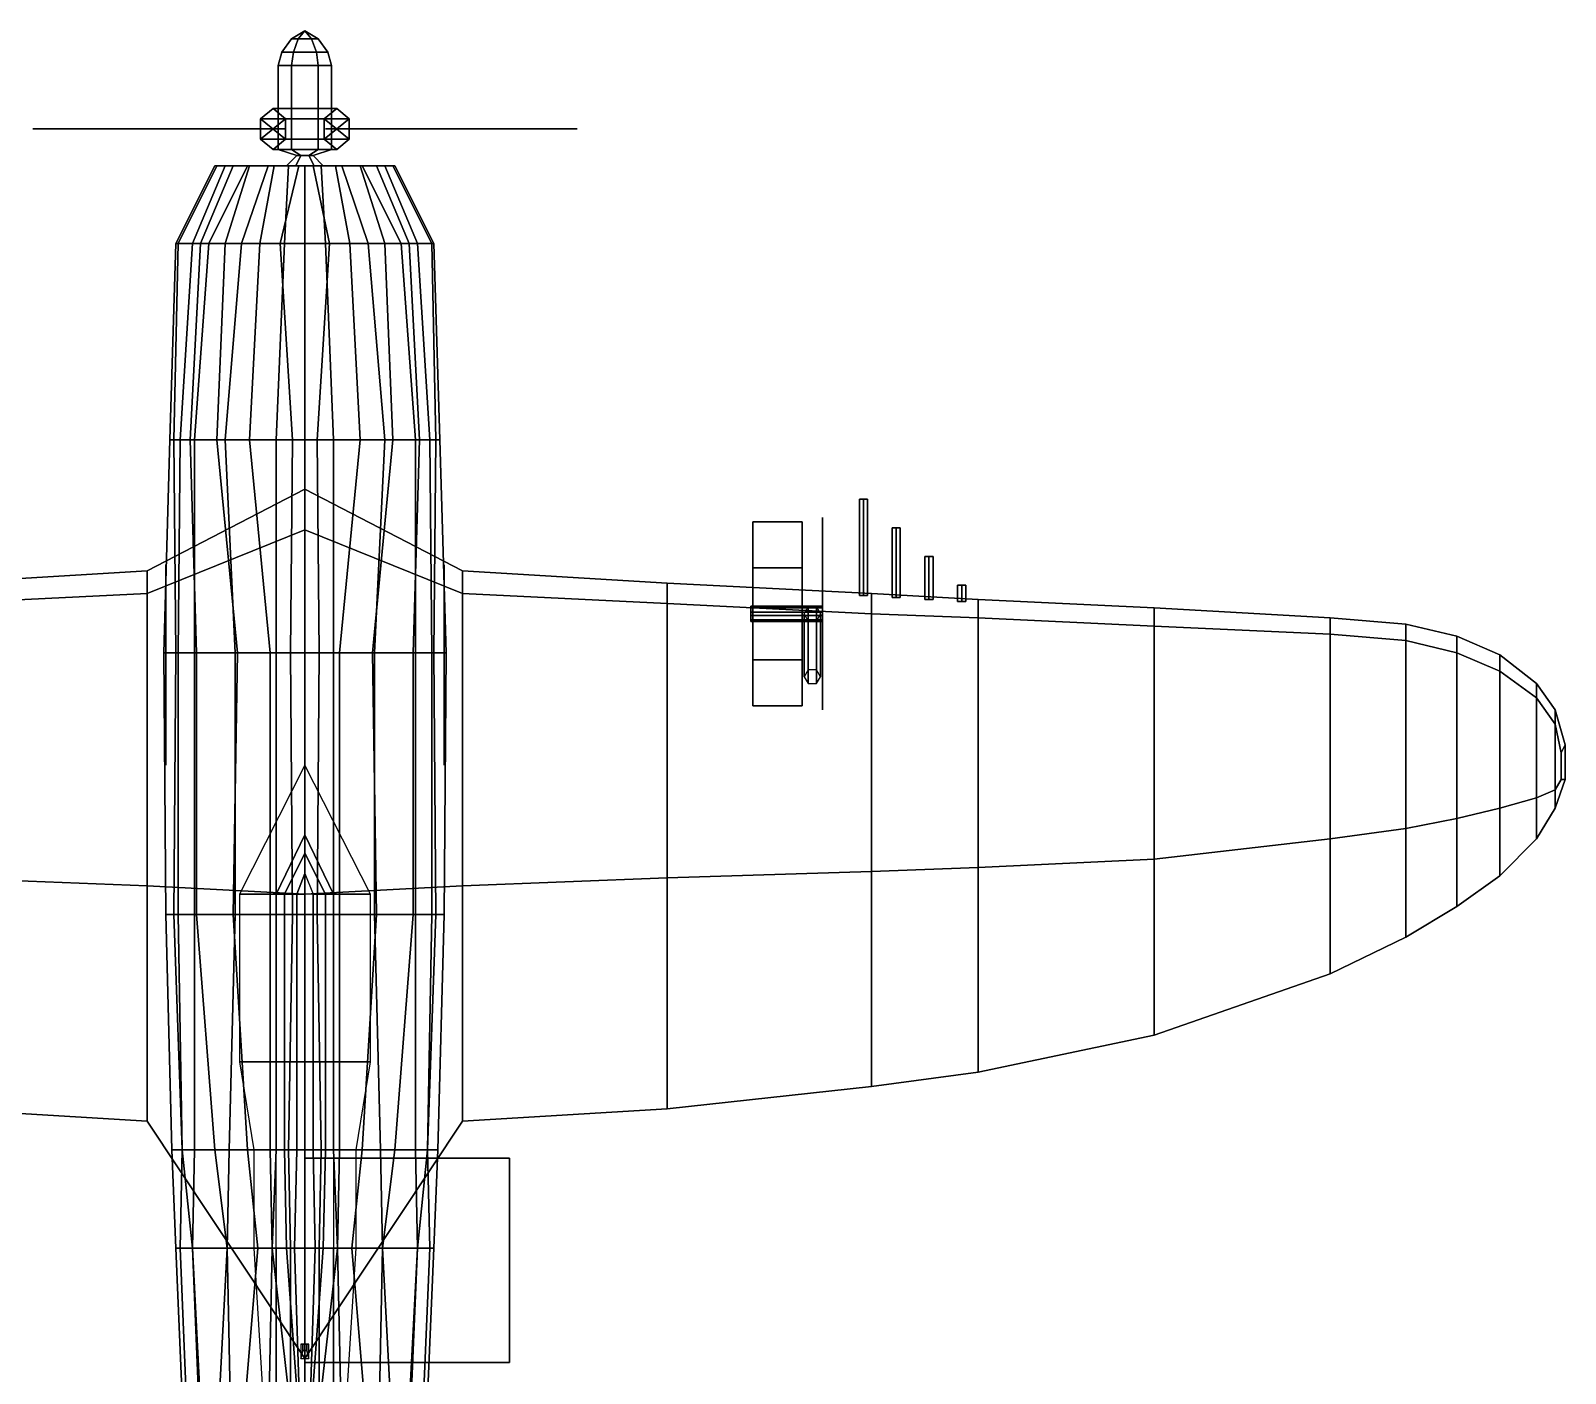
# Model space of a CAD drawing. Header units: millimetres. Extents: x -6.2 to 6.2, y -5.5 to 5.5.
# Drawn here: x -1.34 to 6.16, y -1.05 to 5.51 of the extents above; entities that cross this region are included whole.
import ezdxf

# ---------------------------------------------------------------- set-up
doc = ezdxf.new("R2010")
doc.units = ezdxf.units.MM
for name, color, linetype in [('door', 4, 'Continuous'), ('propeller', 1, 'Continuous'), ('shassis', 3, 'Continuous'), ('wheels', 2, 'Continuous'), ('wing1', 5, 'Continuous'), ('wing2', 6, 'Continuous')]:
    doc.layers.add(name, color=color, linetype=linetype)

msp = doc.modelspace()

# ---------------------------------------------------------------- linework, layer by layer
for points in [[(-0.39, 4.85, 2.44), (-0.44, 4.85, 2.29), (-0.63, 4.47, 2.31), (-0.55, 4.47, 2.52)], [(-0.44, 4.85, 2.29), (-0.44, 4.85, 2.15), (-0.63, 4.47, 2.12), (-0.63, 4.47, 2.31)], [(-0.44, 4.85, 2.15), (-0.43, 4.85, 2.03), (-0.62, 4.47, 2.01), (-0.63, 4.47, 2.12)], [(-0.43, 4.85, 2.03), (-0.35, 4.85, 1.75), (-0.51, 4.47, 1.69), (-0.62, 4.47, 2.01)], [(-0.28, 4.85, 2.58), (-0.39, 4.85, 2.44), (-0.55, 4.47, 2.52), (-0.47, 4.47, 2.65)], [(-0.35, 4.85, 1.75), (-0.27, 4.85, 1.63), (-0.39, 4.47, 1.5), (-0.51, 4.47, 1.69)], [(-0.18, 4.85, 2.64), (-0.28, 4.85, 2.58), (-0.47, 4.47, 2.65), (-0.31, 4.47, 2.78)], [(0.28, 4.85, 2.58), (0.39, 4.85, 2.44), (-0.44, 4.85, 2.29), (-0.39, 4.85, 2.44)], [(0.39, 4.85, 2.44), (0.44, 4.85, 2.2892), (-0.44, 4.85, 2.15), (-0.44, 4.85, 2.29)], [(0.44, 4.85, 2.2892), (0.44, 4.85, 2.15), (-0.43, 4.85, 2.03), (-0.44, 4.85, 2.15)], [(0.44, 4.85, 2.1492), (0.43, 4.85, 2.03), (-0.35, 4.85, 1.75), (-0.43, 4.85, 2.03)], [(-0.27, 4.85, 1.63), (-0.15, 4.85, 1.5), (-0.22, 4.47, 1.33), (-0.39, 4.47, 1.5)], [(0.18, 4.85, 2.64), (0.28, 4.85, 2.58), (-0.39, 4.85, 2.44), (-0.28, 4.85, 2.58)], [(0.43, 4.85, 2.03), (0.35, 4.85, 1.75), (-0.27, 4.85, 1.63), (-0.35, 4.85, 1.75)], [(-0.08, 4.85, 2.67), (-0.18, 4.85, 2.64), (-0.31, 4.47, 2.78), (-0.1, 4.47, 2.85)], [(0.08, 4.85, 2.67), (0.18, 4.85, 2.64), (-0.28, 4.85, 2.58), (-0.18, 4.85, 2.64)], [(0.35, 4.85, 1.75), (0.27, 4.85, 1.63), (-0.15, 4.85, 1.5), (-0.27, 4.85, 1.63)], [(-0.15, 4.85, 1.5), (-0.03, 4.85, 1.44), (-0.12, 4.47, 1.28), (-0.22, 4.47, 1.33)], [(0, 4.85, 2.67), (0.08, 4.85, 2.67), (-0.18, 4.85, 2.64), (-0.08, 4.85, 2.67)], [(0.27, 4.85, 1.63), (0.15, 4.85, 1.5), (-0.03, 4.85, 1.44), (-0.15, 4.85, 1.5)], [(-0.03, 4.85, 1.44), (0, 4.85, 1.44), (0, 4.47, 1.25), (-0.12, 4.47, 1.28)], [(-0.1, 4.47, 2.85), (0, 4.47, 2.86), (0, 4.85, 2.67), (-0.08, 4.85, 2.67)], [(0.15, 4.85, 1.5), (0.04, 4.85, 1.44), (0.04, 4.85, 1.44), (-0.03, 4.85, 1.44)], [(0.12, 4.47, 1.28), (0, 4.47, 1.25), (0, 4.85, 1.44), (0.04, 4.85, 1.44)], [(0.08, 4.85, 2.67), (0, 4.85, 2.67), (0, 4.47, 2.86), (0.1, 4.47, 2.85)], [(0.22, 4.47, 1.33), (0.12, 4.47, 1.28), (0.04, 4.85, 1.44), (0.15, 4.85, 1.5)], [(0.1, 4.47, 2.85), (0.31, 4.47, 2.78), (0.18, 4.85, 2.64), (0.08, 4.85, 2.67)], [(0.39, 4.47, 1.5), (0.22, 4.47, 1.33), (0.15, 4.85, 1.5), (0.27, 4.85, 1.63)], [(0.31, 4.47, 2.78), (0.47, 4.47, 2.65), (0.28, 4.85, 2.58), (0.18, 4.85, 2.64)], [(0.51, 4.47, 1.69), (0.39, 4.47, 1.5), (0.27, 4.85, 1.63), (0.35, 4.85, 1.75)], [(0.47, 4.47, 2.65), (0.55, 4.47, 2.52), (0.39, 4.85, 2.44), (0.28, 4.85, 2.58)], [(0.62, 4.47, 2.01), (0.51, 4.47, 1.69), (0.35, 4.85, 1.75), (0.43, 4.85, 2.03)], [(0.55, 4.47, 2.52), (0.63, 4.47, 2.31), (0.44, 4.85, 2.29), (0.39, 4.85, 2.44)], [(0.63, 4.47, 2.12), (0.62, 4.47, 2.01), (0.43, 4.85, 2.03), (0.44, 4.85, 2.15)], [(0.63, 4.47, 2.31), (0.63, 4.47, 2.12), (0.44, 4.85, 2.15), (0.44, 4.85, 2.29)], [(-0.63, 4.47, 2.31), (-0.63, 4.47, 2.12), (-0.66, 3.51, 2.16), (-0.66, 3.51, 2.25)], [(-0.63, 4.47, 2.12), (-0.62, 4.47, 2.01), (-0.64, 3.51, 1.97), (-0.66, 3.51, 2.16)], [(-0.55, 4.47, 2.52), (-0.63, 4.47, 2.31), (-0.66, 3.51, 2.25), (-0.61, 3.51, 2.48)], [(-0.62, 4.47, 2.01), (-0.51, 4.47, 1.69), (-0.56, 3.51, 1.65), (-0.64, 3.51, 1.97)], [(-0.47, 4.47, 2.65), (-0.55, 4.47, 2.52), (-0.61, 3.51, 2.48), (-0.54, 3.51, 2.63)], [(-0.51, 4.47, 1.69), (-0.39, 4.47, 1.5), (-0.43, 3.51, 1.4), (-0.56, 3.51, 1.65)], [(-0.31, 4.47, 2.78), (-0.47, 4.47, 2.65), (-0.54, 3.51, 2.63), (-0.39, 3.51, 2.78)], [(-0.39, 4.47, 1.5), (-0.22, 4.47, 1.33), (-0.27, 3.51, 1.24), (-0.43, 3.51, 1.4)], [(-0.1, 4.47, 2.85), (-0.31, 4.47, 2.78), (-0.39, 3.51, 2.78), (-0.14, 3.51, 2.9)], [(-0.22, 4.47, 1.33), (-0.12, 4.47, 1.28), (-0.06, 3.51, 1.15), (-0.27, 3.51, 1.24)], [(-0.14, 3.51, 2.9), (0, 3.51, 2.9), (0, 4.47, 2.86), (-0.1, 4.47, 2.85)], [(-0.12, 4.47, 1.28), (0, 4.47, 1.25), (0, 3.51, 1.15), (-0.06, 3.51, 1.15)], [(0.06, 3.51, 1.15), (0, 3.51, 1.15), (0, 4.47, 1.25), (0.12, 4.47, 1.28)], [(0.1, 4.47, 2.85), (0, 4.47, 2.86), (0, 3.51, 2.9), (0.14, 3.51, 2.9)], [(0.27, 3.51, 1.24), (0.06, 3.51, 1.15), (0.12, 4.47, 1.28), (0.22, 4.47, 1.33)], [(0.14, 3.51, 2.9), (0.39, 3.51, 2.78), (0.31, 4.47, 2.78), (0.1, 4.47, 2.85)], [(0.43, 3.51, 1.4), (0.27, 3.51, 1.24), (0.22, 4.47, 1.33), (0.39, 4.47, 1.5)], [(0.39, 3.51, 2.78), (0.54, 3.51, 2.63), (0.47, 4.47, 2.65), (0.31, 4.47, 2.78)], [(0.56, 3.51, 1.65), (0.43, 3.51, 1.4), (0.39, 4.47, 1.5), (0.51, 4.47, 1.69)], [(0.54, 3.51, 2.63), (0.61, 3.51, 2.48), (0.55, 4.47, 2.52), (0.47, 4.47, 2.65)], [(0.64, 3.51, 1.97), (0.56, 3.51, 1.65), (0.51, 4.47, 1.69), (0.62, 4.47, 2.01)], [(0.61, 3.51, 2.48), (0.66, 3.51, 2.25), (0.63, 4.47, 2.31), (0.55, 4.47, 2.52)], [(0.66, 3.51, 2.16), (0.64, 3.51, 1.97), (0.62, 4.47, 2.01), (0.63, 4.47, 2.12)], [(0.66, 3.51, 2.25), (0.66, 3.51, 2.16), (0.63, 4.47, 2.12), (0.63, 4.47, 2.31)], [(-0.61, 3.51, 2.48), (-0.66, 3.51, 2.25), (-0.69, 2.47, 2.35), (-0.62, 2.47, 2.59)], [(-0.66, 3.51, 2.25), (-0.66, 3.51, 2.16), (-0.69, 2.47, 2.19), (-0.69, 2.47, 2.35)], [(-0.66, 3.51, 2.16), (-0.64, 3.51, 1.97), (-0.63, 2.47, 1.86), (-0.69, 2.47, 2.19)], [(-0.64, 3.51, 1.97), (-0.56, 3.51, 1.65), (-0.53, 2.47, 1.52), (-0.63, 2.47, 1.86)], [(-0.54, 3.51, 2.63), (-0.61, 3.51, 2.48), (-0.62, 2.47, 2.59), (-0.54, 2.47, 2.73)], [(-0.56, 3.51, 1.65), (-0.43, 3.51, 1.4), (-0.33, 2.47, 1.26), (-0.53, 2.47, 1.52)], [(-0.39, 3.51, 2.78), (-0.54, 3.51, 2.63), (-0.54, 2.47, 2.73), (-0.34, 2.47, 2.9)], [(-0.43, 3.51, 1.4), (-0.27, 3.51, 1.24), (-0.17, 2.47, 1.17), (-0.33, 2.47, 1.26)], [(-0.14, 3.51, 2.9), (-0.39, 3.51, 2.78), (-0.34, 2.47, 2.9), (-0.14, 2.47, 2.98)], [(-0.27, 3.51, 1.24), (-0.06, 3.51, 1.15), (-0.07, 2.47, 1.14), (-0.17, 2.47, 1.17)], [(-0.14, 2.47, 2.98), (0, 2.47, 2.99), (0, 3.51, 2.9), (-0.14, 3.51, 2.9)], [(-0.06, 3.51, 1.15), (0.06, 3.51, 1.15), (0.07, 2.47, 1.14), (-0.07, 2.47, 1.14)], [(0.14, 3.51, 2.9), (0, 3.51, 2.9), (0, 2.47, 2.99), (0.14, 2.47, 2.98)], [(0.17, 2.47, 1.17), (0.07, 2.47, 1.14), (0.06, 3.51, 1.15), (0.27, 3.51, 1.24)], [(0.14, 2.47, 2.98), (0.34, 2.47, 2.9), (0.39, 3.51, 2.78), (0.14, 3.51, 2.9)], [(0.33, 2.47, 1.26), (0.17, 2.47, 1.17), (0.27, 3.51, 1.24), (0.43, 3.51, 1.4)], [(0.53, 2.47, 1.52), (0.33, 2.47, 1.26), (0.43, 3.51, 1.4), (0.56, 3.51, 1.65)], [(0.34, 2.47, 2.9), (0.54, 2.47, 2.73), (0.54, 3.51, 2.63), (0.39, 3.51, 2.78)], [(0.63, 2.47, 1.86), (0.53, 2.47, 1.52), (0.56, 3.51, 1.65), (0.64, 3.51, 1.97)], [(0.54, 2.47, 2.73), (0.62, 2.47, 2.59), (0.61, 3.51, 2.48), (0.54, 3.51, 2.63)], [(0.62, 2.47, 2.59), (0.69, 2.47, 2.35), (0.66, 3.51, 2.25), (0.61, 3.51, 2.48)], [(0.69, 2.47, 2.19), (0.63, 2.47, 1.86), (0.64, 3.51, 1.97), (0.66, 3.51, 2.16)], [(0.69, 2.47, 2.35), (0.69, 2.47, 2.19), (0.66, 3.51, 2.16), (0.66, 3.51, 2.25)], [(-0.69, 2.47, 2.19), (-0.63, 2.47, 1.86), (-0.64, 1.19, 1.9), (-0.68, 1.19, 2.25)], [(-0.69, 2.47, 2.35), (-0.69, 2.47, 2.19), (-0.68, 1.19, 2.25), (-0.68, 1.19, 2.33)], [(-0.62, 2.47, 2.59), (-0.69, 2.47, 2.35), (-0.68, 1.19, 2.33), (-0.62, 1.19, 2.6)], [(-0.63, 2.47, 1.86), (-0.53, 2.47, 1.52), (-0.53, 1.19, 1.56), (-0.64, 1.19, 1.9)], [(-0.54, 2.47, 2.73), (-0.62, 2.47, 2.59), (-0.62, 1.19, 2.6), (-0.54, 1.19, 2.75)], [(-0.34, 2.47, 2.9), (-0.54, 2.47, 2.73), (-0.54, 1.19, 2.75), (-0.34, 1.19, 2.92)], [(-0.53, 2.47, 1.52), (-0.33, 2.47, 1.26), (-0.35, 1.19, 1.32), (-0.53, 1.19, 1.56)], [(-0.33, 2.47, 1.26), (-0.17, 2.47, 1.17), (-0.17, 1.19, 1.21), (-0.35, 1.19, 1.32)], [(-0.14, 2.47, 2.98), (-0.34, 2.47, 2.9), (-0.34, 1.19, 2.92), (-0.14, 1.19, 3)], [(-0.17, 2.47, 1.17), (-0.07, 2.47, 1.14), (-0.06, 1.19, 1.19), (-0.17, 1.19, 1.21)], [(-0.14, 1.19, 3), (0, 1.19, 3.01), (0, 2.47, 2.99), (-0.14, 2.47, 2.98)], [(-0.07, 2.47, 1.14), (0.07, 2.47, 1.14), (0.06, 1.19, 1.19), (-0.06, 1.19, 1.19)], [(0.14, 2.47, 2.98), (0, 2.47, 2.99), (0, 1.19, 3.01), (0.14, 1.19, 3)], [(0.17, 1.19, 1.21), (0.06, 1.19, 1.19), (0.07, 2.47, 1.14), (0.17, 2.47, 1.17)], [(0.14, 1.19, 3), (0.34, 1.19, 2.92), (0.34, 2.47, 2.9), (0.14, 2.47, 2.98)], [(0.35, 1.19, 1.32), (0.17, 1.19, 1.21), (0.17, 2.47, 1.17), (0.33, 2.47, 1.26)], [(0.53, 1.19, 1.56), (0.35, 1.19, 1.32), (0.33, 2.47, 1.26), (0.53, 2.47, 1.52)], [(0.34, 1.19, 2.92), (0.54, 1.19, 2.75), (0.54, 2.47, 2.73), (0.34, 2.47, 2.9)], [(0.64, 1.19, 1.9), (0.53, 1.19, 1.56), (0.53, 2.47, 1.52), (0.63, 2.47, 1.86)], [(0.54, 1.19, 2.75), (0.62, 1.19, 2.6), (0.62, 2.47, 2.59), (0.54, 2.47, 2.73)], [(0.62, 1.19, 2.6), (0.68, 1.19, 2.33), (0.69, 2.47, 2.35), (0.62, 2.47, 2.59)], [(0.68, 1.19, 2.25), (0.64, 1.19, 1.9), (0.63, 2.47, 1.86), (0.69, 2.47, 2.19)], [(0.68, 1.19, 2.33), (0.68, 1.19, 2.25), (0.69, 2.47, 2.19), (0.69, 2.47, 2.35)], [(0, 1.58, 3.28), (0, 1.92, 2.91), (-0.32, 1.29, 2.91), (-0.14, 1.29, 3.28)], [(0.14, 1.29, 3.28), (0.32, 1.29, 2.91), (0, 1.92, 2.91), (0, 1.58, 3.28)], [(0, 1.49, 3.32), (0, 1.58, 3.28), (-0.14, 1.29, 3.28), (-0.1, 1.29, 3.32)], [(0.1, 1.29, 3.32), (0.14, 1.29, 3.28), (0, 1.58, 3.28), (0, 1.49, 3.32)], [(0, 1.39, 3.35), (0, 1.49, 3.32), (-0.1, 1.29, 3.32), (-0.04, 1.29, 3.35)], [(0.04, 1.29, 3.35), (0.1, 1.29, 3.32), (0, 1.49, 3.32), (0, 1.39, 3.35)], [(0, 1.39, 3.35), (0, 1.39, 3.35), (-0.04, 1.29, 3.35), (0, 1.29, 3.35)], [(-0.14, 1.29, 3.28), (-0.32, 1.29, 2.91), (-0.32, 0.47, 2.88), (-0.14, 0.47, 3.28)], [(-0.1, 1.29, 3.32), (-0.14, 1.29, 3.28), (-0.14, 0.47, 3.28), (-0.1, 0.47, 3.32)], [(-0.04, 1.29, 3.35), (-0.1, 1.29, 3.32), (-0.1, 0.47, 3.32), (-0.04, 0.47, 3.35)], [(0.04, 1.29, 3.35), (-0.04, 1.29, 3.35), (-0.04, 0.47, 3.35), (0.04, 0.47, 3.35)], [(0.04, 0.47, 3.35), (0.1, 0.47, 3.32), (0.1, 1.29, 3.32), (0.04, 1.29, 3.35)], [(0.1, 0.47, 3.32), (0.14, 0.47, 3.28), (0.14, 1.29, 3.28), (0.1, 1.29, 3.32)], [(0.14, 0.47, 3.28), (0.32, 0.47, 2.88), (0.32, 1.29, 2.91), (0.14, 1.29, 3.28)], [(-0.68, 1.19, 2.33), (-0.68, 1.19, 2.25), (-0.65, 0.04, 2.21), (-0.65, 0.04, 2.29)], [(-0.68, 1.19, 2.25), (-0.64, 1.19, 1.9), (-0.6, 0.04, 1.87), (-0.65, 0.04, 2.21)], [(-0.62, 1.19, 2.6), (-0.68, 1.19, 2.33), (-0.65, 0.04, 2.29), (-0.6, 0.04, 2.55)], [(-0.64, 1.19, 1.9), (-0.53, 1.19, 1.56), (-0.44, 0.04, 1.53), (-0.6, 0.04, 1.87)], [(-0.54, 1.19, 2.75), (-0.62, 1.19, 2.6), (-0.6, 0.04, 2.55), (-0.54, 0.04, 2.66)], [(-0.34, 1.19, 2.92), (-0.54, 1.19, 2.75), (-0.54, 0.04, 2.66), (-0.37, 0.04, 2.83)], [(-0.53, 1.19, 1.56), (-0.35, 1.19, 1.32), (-0.28, 0.04, 1.34), (-0.44, 0.04, 1.53)], [(-0.14, 1.19, 3), (-0.34, 1.19, 2.92), (-0.37, 0.04, 2.83), (-0.14, 0.04, 2.97)], [(-0.35, 1.19, 1.32), (-0.17, 1.19, 1.21), (-0.17, 0.04, 1.27), (-0.28, 0.04, 1.34)], [(-0.17, 1.19, 1.21), (-0.06, 1.19, 1.19), (-0.08, 0.04, 1.25), (-0.17, 0.04, 1.27)], [(0.08, 0.04, 1.25), (-0.08, 0.04, 1.25), (-0.06, 1.19, 1.19), (0.06, 1.19, 1.19)], [(0.17, 0.04, 1.27), (0.08, 0.04, 1.25), (0.06, 1.19, 1.19), (0.17, 1.19, 1.21)], [(0.14, 0.04, 2.97), (0.37, 0.04, 2.83), (0.34, 1.19, 2.92), (0.14, 1.19, 3)], [(0.28, 0.04, 1.34), (0.17, 0.04, 1.27), (0.17, 1.19, 1.21), (0.35, 1.19, 1.32)], [(0.44, 0.04, 1.53), (0.28, 0.04, 1.34), (0.35, 1.19, 1.32), (0.53, 1.19, 1.56)], [(0.37, 0.04, 2.83), (0.54, 0.04, 2.66), (0.54, 1.19, 2.75), (0.34, 1.19, 2.92)], [(0.6, 0.04, 1.87), (0.44, 0.04, 1.53), (0.53, 1.19, 1.56), (0.64, 1.19, 1.9)], [(0.54, 0.04, 2.66), (0.6, 0.04, 2.55), (0.62, 1.19, 2.6), (0.54, 1.19, 2.75)], [(0.6, 0.04, 2.55), (0.65, 0.04, 2.29), (0.68, 1.19, 2.33), (0.62, 1.19, 2.6)], [(0.65, 0.04, 2.21), (0.6, 0.04, 1.87), (0.64, 1.19, 1.9), (0.68, 1.19, 2.25)], [(0.65, 0.04, 2.29), (0.65, 0.04, 2.21), (0.68, 1.19, 2.25), (0.68, 1.19, 2.33)], [(-0.14, 0.47, 3.28), (-0.32, 0.47, 2.88), (-0.25, 0.04, 2.89), (-0.14, 0.04, 3.17)], [(-0.1, 0.47, 3.32), (-0.14, 0.47, 3.28), (-0.14, 0.04, 3.17), (-0.1, 0.04, 3.25)], [(-0.04, 0.47, 3.35), (-0.1, 0.47, 3.32), (-0.1, 0.04, 3.25), (-0.04, 0.04, 3.28)], [(0, 0.47, 3.35), (-0.04, 0.47, 3.35), (-0.04, 0.04, 3.28), (0, 0.04, 3.29)], [(0, 0.04, 3.29), (0.04, 0.04, 3.28), (0.04, 0.47, 3.35), (0, 0.47, 3.35)], [(0.04, 0.04, 3.28), (0.1, 0.04, 3.25), (0.1, 0.47, 3.32), (0.04, 0.47, 3.35)], [(0.1, 0.04, 3.25), (0.14, 0.04, 3.17), (0.14, 0.47, 3.28), (0.1, 0.47, 3.32)], [(0.14, 0.04, 3.17), (0.25, 0.04, 2.89), (0.32, 0.47, 2.88), (0.14, 0.47, 3.28)], [(-0.65, 0.04, 2.29), (-0.65, 0.04, 2.21), (-0.63, -0.44, 2.2), (-0.63, -0.44, 2.3)], [(-0.65, 0.04, 2.21), (-0.6, 0.04, 1.87), (-0.55, -0.44, 1.88), (-0.63, -0.44, 2.2)], [(-0.6, 0.04, 2.55), (-0.65, 0.04, 2.29), (-0.63, -0.44, 2.3), (-0.61, -0.44, 2.47)], [(-0.54, 0.04, 2.66), (-0.6, 0.04, 2.55), (-0.61, -0.44, 2.47), (-0.55, -0.44, 2.63)], [(-0.6, 0.04, 1.87), (-0.44, 0.04, 1.53), (-0.38, -0.44, 1.54), (-0.55, -0.44, 1.88)], [(-0.37, 0.04, 2.83), (-0.54, 0.04, 2.66), (-0.55, -0.44, 2.63), (-0.38, -0.44, 2.82)], [(-0.44, 0.04, 1.53), (-0.28, 0.04, 1.34), (-0.23, -0.44, 1.38), (-0.38, -0.44, 1.54)], [(-0.14, 0.04, 2.97), (-0.37, 0.04, 2.83), (-0.38, -0.44, 2.82), (-0.14, -0.44, 2.96)], [(-0.28, 0.04, 1.34), (-0.17, 0.04, 1.27), (-0.16, -0.44, 1.34), (-0.23, -0.44, 1.38)], [(-0.14, 0.04, 3.17), (-0.25, 0.04, 2.89), (-0.25, -0.44, 2.89), (-0.16, -0.44, 3)], [(-0.17, 0.04, 1.27), (-0.08, 0.04, 1.25), (-0.07, -0.44, 1.31), (-0.16, -0.44, 1.34)], [(-0.1, 0.04, 3.25), (-0.14, 0.04, 3.17), (-0.16, -0.44, 3), (-0.09, -0.44, 3.12)], [(-0.04, 0.04, 3.28), (-0.1, 0.04, 3.25), (-0.09, -0.44, 3.12), (-0.05, -0.44, 3.21)], [(-0.08, 0.04, 1.25), (0, 0.04, 1.25), (0, -0.44, 1.3), (-0.07, -0.44, 1.31)], [(0, 0.04, 3.29), (-0.04, 0.04, 3.28), (-0.05, -0.44, 3.21), (0, -0.44, 3.24)], [(0.07, -0.44, 1.31), (0, -0.44, 1.3), (0, 0.04, 1.25), (0.08, 0.04, 1.25)], [(0, -0.44, 3.24), (0.05, -0.44, 3.21), (0.04, 0.04, 3.28), (0, 0.04, 3.29)], [(1, 0, 1), (1, 0), (0, 0), (0, 0, 1)], [(1, 0), (1, -1), (0, -1), (0, 0)], [(0, 0), (0, -1), (0, -1, 1), (0, 0, 1)], [(0, 0, 1), (0, -1, 1), (1, -1, 1), (1, 0, 1)], [(0.05, -0.44, 3.21), (0.09, -0.44, 3.12), (0.1, 0.04, 3.25), (0.04, 0.04, 3.28)], [(0.16, -0.44, 1.34), (0.07, -0.44, 1.31), (0.08, 0.04, 1.25), (0.17, 0.04, 1.27)], [(0.09, -0.44, 3.12), (0.16, -0.44, 3), (0.14, 0.04, 3.17), (0.1, 0.04, 3.25)], [(0.14, -0.44, 2.96), (0.38, -0.44, 2.82), (0.37, 0.04, 2.83), (0.14, 0.04, 2.97)], [(0.16, -0.44, 3), (0.25, -0.44, 2.89), (0.25, 0.04, 2.89), (0.14, 0.04, 3.17)], [(0.23, -0.44, 1.38), (0.16, -0.44, 1.34), (0.17, 0.04, 1.27), (0.28, 0.04, 1.34)], [(0.38, -0.44, 1.54), (0.23, -0.44, 1.38), (0.28, 0.04, 1.34), (0.44, 0.04, 1.53)], [(0.38, -0.44, 2.82), (0.55, -0.44, 2.63), (0.54, 0.04, 2.66), (0.37, 0.04, 2.83)], [(0.55, -0.44, 1.88), (0.38, -0.44, 1.54), (0.44, 0.04, 1.53), (0.6, 0.04, 1.87)], [(0.55, -0.44, 2.63), (0.61, -0.44, 2.47), (0.6, 0.04, 2.55), (0.54, 0.04, 2.66)], [(0.63, -0.44, 2.2), (0.55, -0.44, 1.88), (0.6, 0.04, 1.87), (0.65, 0.04, 2.21)], [(0.61, -0.44, 2.47), (0.63, -0.44, 2.3), (0.65, 0.04, 2.29), (0.6, 0.04, 2.55)], [(0.63, -0.44, 2.3), (0.63, -0.44, 2.2), (0.65, 0.04, 2.21), (0.65, 0.04, 2.29)], [(1, -1, 1), (1, -1), (1, 0), (1, 0, 1)], [(-0.63, -0.44, 2.3), (-0.63, -0.44, 2.2), (-0.59, -1.4, 2.22), (-0.59, -1.4, 2.3)], [(-0.63, -0.44, 2.2), (-0.55, -0.44, 1.88), (-0.51, -1.4, 1.9), (-0.59, -1.4, 2.22)], [(-0.61, -0.44, 2.47), (-0.63, -0.44, 2.3), (-0.59, -1.4, 2.3), (-0.57, -1.4, 2.43)], [(-0.55, -0.44, 2.63), (-0.61, -0.44, 2.47), (-0.57, -1.4, 2.43), (-0.5, -1.4, 2.61)], [(-0.38, -0.44, 2.82), (-0.55, -0.44, 2.63), (-0.5, -1.4, 2.61), (-0.36, -1.4, 2.76)], [(-0.55, -0.44, 1.88), (-0.38, -0.44, 1.54), (-0.43, -1.4, 1.74), (-0.51, -1.4, 1.9)], [(-0.38, -0.44, 1.54), (-0.23, -0.44, 1.38), (-0.31, -1.4, 1.58), (-0.43, -1.4, 1.74)], [(-0.14, -0.44, 2.96), (-0.38, -0.44, 2.82), (-0.36, -1.4, 2.76), (-0.14, -1.4, 2.9)], [(-0.23, -0.44, 1.38), (-0.16, -0.44, 1.34), (-0.18, -1.4, 1.47), (-0.31, -1.4, 1.58)], [(-0.16, -0.44, 3), (-0.25, -0.44, 2.89), (-0.19, -1.4, 2.81), (-0.05, -1.4, 3.02)], [(-0.16, -0.44, 1.34), (-0.07, -0.44, 1.31), (-0.07, -1.4, 1.43), (-0.18, -1.4, 1.47)], [(-0.09, -0.44, 3.12), (-0.16, -0.44, 3), (-0.05, -1.4, 3.02), (-0.02, -1.4, 3.09)], [(-0.14, -1.4, 2.9), (0, -1.4, 2.92), (0, -0.44, 2.99), (-0.14, -0.44, 2.96)], [(-0.05, -0.44, 3.21), (-0.09, -0.44, 3.12), (-0.02, -1.4, 3.09), (-0.02, -1.4, 3.1)], [(-0.07, -0.44, 1.31), (0, -0.44, 1.3), (0, -1.4, 1.42), (-0.07, -1.4, 1.43)], [(0, -0.44, 3.24), (-0.05, -0.44, 3.21), (-0.02, -1.4, 3.1), (0, -1.4, 3.12)], [(0.14, -0.44, 2.96), (0, -0.44, 2.99), (0, -1.4, 2.92), (0.14, -1.4, 2.9)], [(0, -1.4, 3.12), (0.02, -1.4, 3.1), (0.05, -0.44, 3.21), (0, -0.44, 3.24)], [(0.07, -1.4, 1.43), (0, -1.4, 1.42), (0, -0.44, 1.3), (0.07, -0.44, 1.31)], [(0.02, -1.4, 3.1), (0.02, -1.4, 3.09), (0.09, -0.44, 3.12), (0.05, -0.44, 3.21)], [(0.02, -1.4, 3.09), (0.05, -1.4, 3.02), (0.16, -0.44, 3), (0.09, -0.44, 3.12)], [(0.05, -1.4, 3.02), (0.19, -1.4, 2.81), (0.25, -0.44, 2.89), (0.16, -0.44, 3)], [(0.18, -1.4, 1.47), (0.07, -1.4, 1.43), (0.07, -0.44, 1.31), (0.16, -0.44, 1.34)], [(0.14, -1.4, 2.9), (0.36, -1.4, 2.76), (0.38, -0.44, 2.82), (0.14, -0.44, 2.96)], [(0.31, -1.4, 1.58), (0.18, -1.4, 1.47), (0.16, -0.44, 1.34), (0.23, -0.44, 1.38)], [(0.43, -1.4, 1.74), (0.31, -1.4, 1.58), (0.23, -0.44, 1.38), (0.38, -0.44, 1.54)], [(0.36, -1.4, 2.76), (0.5, -1.4, 2.61), (0.55, -0.44, 2.63), (0.38, -0.44, 2.82)], [(0.51, -1.4, 1.9), (0.43, -1.4, 1.74), (0.38, -0.44, 1.54), (0.55, -0.44, 1.88)], [(0.5, -1.4, 2.61), (0.57, -1.4, 2.43), (0.61, -0.44, 2.47), (0.55, -0.44, 2.63)], [(0.59, -1.4, 2.22), (0.51, -1.4, 1.9), (0.55, -0.44, 1.88), (0.63, -0.44, 2.2)], [(0.57, -1.4, 2.43), (0.59, -1.4, 2.3), (0.63, -0.44, 2.3), (0.61, -0.44, 2.47)], [(0.59, -1.4, 2.3), (0.59, -1.4, 2.22), (0.63, -0.44, 2.2), (0.63, -0.44, 2.3)], [(-0.02, -0.91, 3.17), (-0.02, -0.98, 3.17), (-0.01, -0.94, 3.73), (-0.01, -0.91, 3.73)], [(0.01, -0.91, 3.73), (0.02, -0.91, 3.17), (-0.02, -0.91, 3.17), (-0.01, -0.91, 3.73)], [(-0.01, -0.94, 3.73), (-0.02, -0.98, 3.17), (0.02, -0.98, 3.17), (0.01, -0.94, 3.73)], [(-0.01, -0.91, 3.73), (-0.01, -0.94, 3.73), (0.01, -0.94, 3.73), (0.01, -0.91, 3.73)], [(0.01, -0.94, 3.73), (0.02, -0.98, 3.17), (0.02, -0.91, 3.17), (0.01, -0.91, 3.73)], [(0, -1, 1), (0, -1), (1, -1), (1, -1, 1)]]:
    msp.add_3dface(points)
at = {"layer": 'door'}
for points in [[(-0.68, 2.71, 1.58), (-0.68, 2.11, 1.58), (-0.68, 1.95, 1.3), (-0.68, 2.9, 1.39)], [(-0.68, 2.9, 1.39), (-0.68, 1.95, 1.3), (-0.68, 2.38, 1.2), (-0.68, 2.89, 1.22)], [(0.68, 2.71, 1.58), (0.68, 2.11, 1.58), (0.68, 1.95, 1.3), (0.68, 2.9, 1.39)], [(0.68, 2.9, 1.39), (0.68, 1.95, 1.3), (0.68, 2.38, 1.2), (0.68, 2.89, 1.22)], [(-0.68, 2.38, 1.2), (-0.68, 1.95, 1.3), (-0.68, 1.92, 1.13), (-0.68, 1.96, 0.99)], [(0.68, 2.38, 1.2), (0.68, 1.95, 1.3), (0.68, 1.92, 1.13), (0.68, 1.96, 0.99)]]:
    msp.add_3dface(points, dxfattribs=at)
at = {"layer": 'propeller'}
for points in [[(0, 5.51, 2.18), (-0.065, 5.47, 2.18), (-0.0325, 5.47, 2.2363), (0, 5.51, 2.18)], [(0, 5.51, 2.18), (-0.0325, 5.47, 2.1237), (-0.065, 5.47, 2.18), (0, 5.51, 2.18)], [(0, 5.51, 2.18), (-0.0325, 5.47, 2.2363), (0.0325, 5.47, 2.2363), (0, 5.51, 2.18)], [(0, 5.51, 2.18), (0.0325, 5.47, 2.1237), (-0.0325, 5.47, 2.1237), (0, 5.51, 2.18)], [(0, 5.51, 2.18), (0.0325, 5.47, 2.2363), (0.065, 5.47, 2.18), (0, 5.51, 2.18)], [(0, 5.51, 2.18), (0.065, 5.47, 2.18), (0.0325, 5.47, 2.1237), (0, 5.51, 2.18)], [(-0.1126, 5.405, 2.18), (-0.13, 5.34, 2.18), (-0.065, 5.34, 2.2926), (-0.0563, 5.405, 2.2775)], [(-0.0563, 5.405, 2.0825), (-0.065, 5.34, 2.0674), (-0.13, 5.34, 2.18), (-0.1126, 5.405, 2.18)], [(-0.065, 5.47, 2.18), (-0.1126, 5.405, 2.18), (-0.0563, 5.405, 2.2775), (-0.0325, 5.47, 2.2363)], [(-0.0325, 5.47, 2.1237), (-0.0563, 5.405, 2.0825), (-0.1126, 5.405, 2.18), (-0.065, 5.47, 2.18)], [(-0.0563, 5.405, 2.2775), (-0.065, 5.34, 2.2926), (0.065, 5.34, 2.2926), (0.0563, 5.405, 2.2775)], [(0.0563, 5.405, 2.0825), (0.065, 5.34, 2.0674), (-0.065, 5.34, 2.0674), (-0.0563, 5.405, 2.0825)], [(-0.0325, 5.47, 2.2363), (-0.0563, 5.405, 2.2775), (0.0563, 5.405, 2.2775), (0.0325, 5.47, 2.2363)], [(0.0325, 5.47, 2.1237), (0.0563, 5.405, 2.0825), (-0.0563, 5.405, 2.0825), (-0.0325, 5.47, 2.1237)], [(0.0325, 5.47, 2.2363), (0.0563, 5.405, 2.2775), (0.1126, 5.405, 2.18), (0.065, 5.47, 2.18)], [(0.065, 5.47, 2.18), (0.1126, 5.405, 2.18), (0.0563, 5.405, 2.0825), (0.0325, 5.47, 2.1237)], [(0.0563, 5.405, 2.2775), (0.065, 5.34, 2.2926), (0.13, 5.34, 2.18), (0.1126, 5.405, 2.18)], [(0.1126, 5.405, 2.18), (0.13, 5.34, 2.18), (0.065, 5.34, 2.0674), (0.0563, 5.405, 2.0825)], [(-0.065, 4.93, 2.0674), (-0.13, 4.93, 2.18), (-0.13, 5.34, 2.18), (-0.065, 5.34, 2.0674)], [(-0.13, 4.93, 2.18), (-0.065, 4.93, 2.2926), (-0.065, 5.34, 2.2926), (-0.13, 5.34, 2.18)], [(0.065, 4.93, 2.0674), (-0.065, 4.93, 2.0674), (-0.065, 5.34, 2.0674), (0.065, 5.34, 2.0674)], [(-0.065, 4.93, 2.2926), (0.065, 4.93, 2.2926), (0.065, 5.34, 2.2926), (-0.065, 5.34, 2.2926)], [(0.13, 4.93, 2.18), (0.065, 4.93, 2.0674), (0.065, 5.34, 2.0674), (0.13, 5.34, 2.18)], [(0.065, 4.93, 2.2926), (0.13, 4.93, 2.18), (0.13, 5.34, 2.18), (0.065, 5.34, 2.2926)], [(0.0943, 5.08, 2.3968), (0.1556, 5.13, 2.3356), (-0.1556, 5.13, 2.0244), (-0.2168, 5.08, 2.0857)], [(-0.2168, 5.08, 2.2743), (-0.1556, 5.13, 2.3356), (0.1556, 5.13, 2.0244), (0.0943, 5.08, 1.9632)], [(-0.2168, 4.98, 2.2743), (-0.0943, 5.08, 2.3968), (-0.1556, 5.13, 2.3356), (-0.2168, 5.08, 2.2743)], [(-0.0943, 4.98, 1.9632), (-0.2168, 5.08, 2.0857), (-0.1556, 5.13, 2.0244), (-0.0943, 5.08, 1.9632)], [(0.1556, 5.13, 2.3356), (0.2168, 5.08, 2.2743), (-0.0943, 5.08, 1.9632), (-0.1556, 5.13, 2.0244)], [(-0.1556, 5.13, 2.3356), (-0.0943, 5.08, 2.3968), (0.2168, 5.08, 2.0857), (0.1556, 5.13, 2.0244)], [(0.1556, 5.13, 2.0244), (0.2168, 5.08, 2.0857), (0.2168, 4.98, 2.0857), (0.0943, 5.08, 1.9632)], [(0.1556, 5.13, 2.3356), (0.0943, 5.08, 2.3968), (0.0943, 4.98, 2.3968), (0.2168, 5.08, 2.2743)], [(-1.33, 5.03, 0.91), (-1.29, 5.03, 0.87), (-1.22, 5.03, 0.89), (-1.3, 5.03, 0.97)], [(-1.27, 5.03, 3.51), (-1.31, 5.03, 3.47), (-1.29, 5.03, 3.4), (-1.21, 5.03, 3.48)], [(-1.3, 5.03, 0.97), (-1.22, 5.03, 0.89), (-1.12, 5.03, 0.97), (-1.19, 5.03, 1.13)], [(-1.21, 5.03, 3.48), (-1.29, 5.03, 3.4), (-1.21, 5.03, 3.3), (-1.05, 5.03, 3.37)], [(-1.05, 5.03, 3.37), (-1.21, 5.03, 3.3), (-1.06, 5.03, 3.11), (-0.87, 5.03, 3.21)], [(-1.19, 5.03, 1.13), (-1.12, 5.03, 0.97), (-0.93, 5.03, 1.12), (-1.03, 5.03, 1.31)], [(-0.87, 5.03, 3.21), (-1.06, 5.03, 3.11), (-0.85, 5.03, 2.89), (-0.68, 5.03, 3.03)], [(-1.03, 5.03, 1.31), (-0.93, 5.03, 1.12), (-0.71, 5.03, 1.33), (-0.85, 5.03, 1.5)], [(-0.85, 5.03, 1.5), (-0.71, 5.03, 1.33), (-0.38, 5.03, 1.69), (-0.49, 5.03, 1.81)], [(-0.68, 5.03, 3.03), (-0.85, 5.03, 2.89), (-0.49, 5.03, 2.56), (-0.37, 5.03, 2.67)], [(-0.49, 5.03, 1.81), (-0.38, 5.03, 1.69), (-0.1, 5.03, 1.97), (-0.21, 5.03, 2.08)], [(-0.37, 5.03, 2.67), (-0.49, 5.03, 2.56), (-0.21, 5.03, 2.28), (-0.1, 5.03, 2.39)], [(0.0943, 4.98, 2.3968), (0.0943, 5.08, 2.3968), (-0.2168, 5.08, 2.0857), (-0.2168, 4.98, 2.0857)], [(-0.2168, 4.98, 2.2743), (-0.2168, 5.08, 2.2743), (0.0943, 5.08, 1.9632), (0.0943, 4.98, 1.9632)], [(-0.1556, 4.93, 2.3356), (-0.0943, 4.98, 2.3968), (-0.0943, 5.08, 2.3968), (-0.2168, 4.98, 2.2743)], [(-0.1556, 4.93, 2.0244), (-0.2168, 4.98, 2.0857), (-0.2168, 5.08, 2.0857), (-0.0943, 4.98, 1.9632)], [(0.2168, 5.08, 2.2743), (0.2168, 4.98, 2.2743), (-0.0943, 4.98, 1.9632), (-0.0943, 5.08, 1.9632)], [(-0.0943, 5.08, 2.3968), (-0.0943, 4.98, 2.3968), (0.2168, 4.98, 2.0857), (0.2168, 5.08, 2.0857)], [(0.0943, 5.08, 1.9632), (0.2168, 4.98, 2.0857), (0.1556, 4.93, 2.0244), (0.0943, 4.98, 1.9632)], [(0.2168, 5.08, 2.2743), (0.0943, 4.98, 2.3968), (0.1556, 4.93, 2.3356), (0.2168, 4.98, 2.2743)], [(0.37, 5.03, 1.69), (0.49, 5.03, 1.8), (0.21, 5.03, 2.08), (0.1, 5.03, 1.97)], [(0.49, 5.03, 2.55), (0.38, 5.03, 2.67), (0.1, 5.03, 2.39), (0.21, 5.03, 2.28)], [(0.68, 5.03, 1.33), (0.85, 5.03, 1.47), (0.49, 5.03, 1.8), (0.37, 5.03, 1.69)], [(0.85, 5.03, 2.86), (0.71, 5.03, 3.03), (0.38, 5.03, 2.67), (0.49, 5.03, 2.55)], [(0.87, 5.03, 1.15), (1.06, 5.03, 1.25), (0.85, 5.03, 1.47), (0.68, 5.03, 1.33)], [(1.03, 5.03, 3.05), (0.93, 5.03, 3.24), (0.71, 5.03, 3.03), (0.85, 5.03, 2.86)], [(1.05, 5.03, 0.99), (1.21, 5.03, 1.06), (1.06, 5.03, 1.25), (0.87, 5.03, 1.15)], [(1.19, 5.03, 3.23), (1.12, 5.03, 3.39), (0.93, 5.03, 3.24), (1.03, 5.03, 3.05)], [(1.21, 5.03, 0.88), (1.29, 5.03, 0.96), (1.21, 5.03, 1.06), (1.05, 5.03, 0.99)], [(1.3, 5.03, 3.39), (1.22, 5.03, 3.47), (1.12, 5.03, 3.39), (1.19, 5.03, 3.23)], [(1.27, 5.03, 0.85), (1.31, 5.03, 0.89), (1.29, 5.03, 0.96), (1.21, 5.03, 0.88)], [(1.33, 5.03, 3.45), (1.29, 5.03, 3.49), (1.22, 5.03, 3.47), (1.3, 5.03, 3.39)], [(0.1556, 4.93, 2.3356), (0.0943, 4.98, 2.3968), (-0.2168, 4.98, 2.0857), (-0.1556, 4.93, 2.0244)], [(-0.1556, 4.93, 2.3356), (-0.2168, 4.98, 2.2743), (0.0943, 4.98, 1.9632), (0.1556, 4.93, 2.0244)], [(0.2168, 4.98, 2.2743), (0.1556, 4.93, 2.3356), (-0.1556, 4.93, 2.0244), (-0.0943, 4.98, 1.9632)], [(-0.0943, 4.98, 2.3968), (-0.1556, 4.93, 2.3356), (0.1556, 4.93, 2.0244), (0.2168, 4.98, 2.0857)], [(-0.065, 4.93, 2.2926), (-0.13, 4.93, 2.18), (-0.04, 4.9, 2.18), (-0.02, 4.9, 2.2146)], [(-0.13, 4.93, 2.18), (-0.065, 4.93, 2.0674), (-0.02, 4.9, 2.1454), (-0.04, 4.9, 2.18)], [(-0.02, 4.9, 2.2146), (-0.04, 4.9, 2.18), (-0.09, 4.85, 2.18), (-0.045, 4.85, 2.2579)], [(-0.04, 4.9, 2.18), (-0.02, 4.9, 2.1454), (-0.045, 4.85, 2.1021), (-0.09, 4.85, 2.18)], [(0.065, 4.93, 2.2926), (-0.065, 4.93, 2.2926), (-0.02, 4.9, 2.2146), (0.02, 4.9, 2.2146)], [(-0.065, 4.93, 2.0674), (0.065, 4.93, 2.0674), (0.02, 4.9, 2.1454), (-0.02, 4.9, 2.1454)], [(0.02, 4.9, 2.2146), (-0.02, 4.9, 2.2146), (-0.045, 4.85, 2.2579), (0.045, 4.85, 2.2579)], [(-0.02, 4.9, 2.1454), (0.02, 4.9, 2.1454), (0.045, 4.85, 2.1021), (-0.045, 4.85, 2.1021)], [(0.13, 4.93, 2.18), (0.065, 4.93, 2.2926), (0.02, 4.9, 2.2146), (0.04, 4.9, 2.18)], [(0.065, 4.93, 2.0674), (0.13, 4.93, 2.18), (0.04, 4.9, 2.18), (0.02, 4.9, 2.1454)], [(0.04, 4.9, 2.18), (0.02, 4.9, 2.2146), (0.045, 4.85, 2.2579), (0.09, 4.85, 2.18)], [(0.02, 4.9, 2.1454), (0.04, 4.9, 2.18), (0.09, 4.85, 2.18), (0.045, 4.85, 2.1021)]]:
    msp.add_3dface(points, dxfattribs=at)
at = {"layer": 'shassis'}
for points in [[(2.53, 3.03, 0.74), (2.53, 2.24, 0.64), (2.53, 2.19, 0.51), (2.53, 3.13, 0.58)], [(2.53, 3.13, 0.58), (2.53, 2.19, 0.51), (2.53, 2.19, 0.37), (2.53, 2.69, 0.38)], [(2.53, 2.82, 1.04), (2.53, 2.44, 0.85), (2.53, 2.24, 0.64), (2.53, 3.03, 0.74)], [(2.53, 2.66, 1.11), (2.53, 2.39, 1.06), (2.53, 2.44, 0.85), (2.53, 2.82, 1.04)], [(2.53, 2.6981, 0.398), (2.53, 2.6895, 0.437), (2.18, 2.6895, 0.437), (2.18, 2.6981, 0.398)], [(2.53, 2.6687, 0.3709), (2.53, 2.6981, 0.398), (2.18, 2.6981, 0.398), (2.18, 2.6687, 0.3709)], [(2.18, 2.6895, 0.437), (2.18, 2.6513, 0.4491), (2.18, 2.6219, 0.422), (2.18, 2.6981, 0.398)], [(2.18, 2.6981, 0.398), (2.18, 2.6219, 0.422), (2.18, 2.6305, 0.383), (2.18, 2.6687, 0.3709)], [(2.53, 2.6895, 0.437), (2.53, 2.6513, 0.4491), (2.18, 2.6513, 0.4491), (2.18, 2.6895, 0.437)], [(2.53, 2.6305, 0.383), (2.53, 2.6687, 0.3709), (2.18, 2.6687, 0.3709), (2.18, 2.6305, 0.383)], [(2.53, 2.6513, 0.4491), (2.53, 2.6219, 0.422), (2.18, 2.6219, 0.422), (2.18, 2.6513, 0.4491)], [(2.53, 2.6219, 0.422), (2.53, 2.6305, 0.383), (2.18, 2.6305, 0.383), (2.18, 2.6219, 0.422)], [(2.44, 2.66, 0.41), (2.46, 2.6938, 0.4175), (2.46, 2.3865, 1.8038), (2.44, 2.3527, 1.7963)], [(2.46, 2.6262, 0.4025), (2.44, 2.66, 0.41), (2.44, 2.3527, 1.7963), (2.46, 2.3188, 1.7888)], [(2.46, 2.6938, 0.4175), (2.5, 2.6938, 0.4175), (2.5, 2.3865, 1.8038), (2.46, 2.3865, 1.8038)], [(2.5, 2.6262, 0.4025), (2.46, 2.6262, 0.4025), (2.46, 2.3188, 1.7888), (2.5, 2.3188, 1.7888)], [(2.5, 2.6938, 0.4175), (2.52, 2.66, 0.41), (2.52, 2.3527, 1.7963), (2.5, 2.3865, 1.8038)], [(2.52, 2.66, 0.41), (2.5, 2.6262, 0.4025), (2.5, 2.3188, 1.7888), (2.52, 2.3527, 1.7963)], [(2.53, 2.45, 1.79), (2.53, 2.24, 1.77), (2.53, 2.39, 1.06), (2.53, 2.66, 1.11)]]:
    msp.add_3dface(points, dxfattribs=at)
at = {"layer": 'wheels'}
for points in [[(2.19, 2.885, 0.0203), (2.19, 2.435, 0.0203), (2.19, 2.21, 0.41), (2.19, 3.11, 0.41)], [(2.19, 2.885, 0.0203), (2.19, 3.11, 0.41), (2.43, 3.11, 0.41), (2.43, 2.885, 0.0203)], [(2.19, 3.11, 0.41), (2.19, 2.21, 0.41), (2.19, 2.435, 0.7997), (2.19, 2.885, 0.7997)], [(2.19, 3.11, 0.41), (2.19, 2.885, 0.7997), (2.43, 2.885, 0.7997), (2.43, 3.11, 0.41)], [(2.43, 3.11, 0.41), (2.43, 2.21, 0.41), (2.43, 2.435, 0.0203), (2.43, 2.885, 0.0203)], [(2.43, 2.885, 0.7997), (2.43, 2.435, 0.7997), (2.43, 2.21, 0.41), (2.43, 3.11, 0.41)], [(2.19, 2.435, 0.0203), (2.19, 2.885, 0.0203), (2.43, 2.885, 0.0203), (2.43, 2.435, 0.0203)], [(2.19, 2.885, 0.7997), (2.19, 2.435, 0.7997), (2.43, 2.435, 0.7997), (2.43, 2.885, 0.7997)], [(2.19, 2.21, 0.41), (2.19, 2.435, 0.0203), (2.43, 2.435, 0.0203), (2.43, 2.21, 0.41)], [(2.19, 2.435, 0.7997), (2.19, 2.21, 0.41), (2.43, 2.21, 0.41), (2.43, 2.435, 0.7997)]]:
    msp.add_3dface(points, dxfattribs=at)
at = {"layer": 'wing1'}
for points in [[(-0.77, 2.76, 1.98), (0, 3.07, 2.05), (0, 3.27, 1.74), (-0.77, 2.87, 1.78)], [(-0.77, 2.87, 1.78), (0, 3.27, 1.74), (0, 3.07, 1.38), (-0.77, 2.76, 1.58)], [(-0.77, 1.33, 1.98), (0, 1.29, 2.05), (0, 3.07, 2.05), (-0.77, 2.76, 1.98)], [(0, 3.07, 1.38), (0, 1.29, 1.38), (-0.77, 1.33, 1.58), (-0.77, 2.76, 1.58)], [(-1.77, 2.71, 2.03), (-0.77, 2.76, 1.98), (-0.77, 2.87, 1.78), (-1.77, 2.81, 1.85)], [(-1.77, 2.81, 1.85), (-0.77, 2.87, 1.78), (-0.77, 2.76, 1.58), (-1.77, 2.71, 1.68)], [(-1.77, 1.37, 2.03), (-0.77, 1.33, 1.98), (-0.77, 2.76, 1.98), (-1.77, 2.71, 2.03)], [(-0.77, 2.76, 1.58), (-0.77, 1.33, 1.58), (-1.77, 1.37, 1.68), (-1.77, 2.71, 1.68)], [(-1.77, 0.24, 1.85), (-0.77, 0.18, 1.78), (-0.77, 1.33, 1.98), (-1.77, 1.37, 2.03)], [(-1.77, 1.37, 1.68), (-0.77, 1.33, 1.58), (-0.77, 0.18, 1.78), (-1.77, 0.24, 1.85)], [(-0.77, 0.18, 1.78), (0, -0.98, 1.74), (0, 1.29, 2.05), (-0.77, 1.33, 1.98)], [(-0.77, 1.33, 1.58), (0, 1.29, 1.38), (0, -0.98, 1.74), (-0.77, 0.18, 1.78)]]:
    msp.add_3dface(points, dxfattribs=at)
at = {"layer": 'wing2'}
for points in [[(0.77, 2.87, 1.78), (0, 3.27, 1.74), (0, 3.07, 1.38), (0.77, 2.76, 1.58)], [(0.77, 2.76, 1.98), (0, 3.07, 2.05), (0, 3.27, 1.74), (0.77, 2.87, 1.78)], [(2.71, 3.22, 1.91), (2.73, 3.22, 1.89), (2.75, 3.22, 1.91), (2.73, 3.22, 1.93)], [(2.73, 3.22, 1.89), (2.71, 3.22, 1.91), (2.71, 2.75, 1.91), (2.73, 2.75, 1.89)], [(2.71, 3.22, 1.91), (2.73, 3.22, 1.93), (2.73, 2.75, 1.93), (2.71, 2.75, 1.91)], [(2.75, 3.22, 1.91), (2.73, 3.22, 1.89), (2.73, 2.75, 1.89), (2.75, 2.75, 1.91)], [(2.73, 3.22, 1.93), (2.75, 3.22, 1.91), (2.75, 2.75, 1.91), (2.73, 2.75, 1.93)], [(2.87, 3.08, 1.92), (2.89, 3.08, 1.9), (2.91, 3.08, 1.92), (2.89, 3.08, 1.94)], [(2.87, 3.08, 1.92), (2.89, 3.08, 1.94), (2.89, 2.74, 1.94), (2.87, 2.74, 1.92)], [(2.89, 3.08, 1.9), (2.87, 3.08, 1.92), (2.87, 2.74, 1.92), (2.89, 2.74, 1.9)], [(2.89, 3.08, 1.94), (2.91, 3.08, 1.92), (2.91, 2.74, 1.92), (2.89, 2.74, 1.94)], [(2.91, 3.08, 1.92), (2.89, 3.08, 1.9), (2.89, 2.74, 1.9), (2.91, 2.74, 1.92)], [(0, 3.07, 1.38), (0, 1.29, 1.38), (0.77, 1.33, 1.58), (0.77, 2.76, 1.58)], [(0.77, 1.33, 1.98), (0, 1.29, 2.05), (0, 3.07, 2.05), (0.77, 2.76, 1.98)], [(3.03, 2.94, 1.94), (3.05, 2.94, 1.92), (3.07, 2.94, 1.94), (3.05, 2.94, 1.96)], [(3.03, 2.94, 1.94), (3.05, 2.94, 1.96), (3.05, 2.73, 1.96), (3.03, 2.73, 1.94)], [(3.05, 2.94, 1.92), (3.03, 2.94, 1.94), (3.03, 2.73, 1.94), (3.05, 2.73, 1.92)], [(3.05, 2.94, 1.96), (3.07, 2.94, 1.94), (3.07, 2.73, 1.94), (3.05, 2.73, 1.96)], [(3.07, 2.94, 1.94), (3.05, 2.94, 1.92), (3.05, 2.73, 1.92), (3.07, 2.73, 1.94)], [(1.77, 2.81, 1.85), (0.77, 2.87, 1.78), (0.77, 2.76, 1.58), (1.77, 2.71, 1.68)], [(1.77, 2.71, 2.03), (0.77, 2.76, 1.98), (0.77, 2.87, 1.78), (1.77, 2.81, 1.85)], [(2.77, 2.66, 2.09), (1.77, 2.71, 2.03), (1.77, 2.81, 1.85), (2.77, 2.76, 1.91)], [(2.77, 2.76, 1.91), (1.77, 2.81, 1.85), (1.77, 2.71, 1.68), (2.77, 2.66, 1.8)], [(3.19, 2.8, 1.96), (3.21, 2.8, 1.94), (3.23, 2.8, 1.96), (3.21, 2.8, 1.98)], [(3.19, 2.8, 1.96), (3.21, 2.8, 1.98), (3.21, 2.72, 1.98), (3.19, 2.72, 1.96)], [(3.21, 2.8, 1.94), (3.19, 2.8, 1.96), (3.19, 2.72, 1.96), (3.21, 2.72, 1.94)], [(3.21, 2.8, 1.98), (3.23, 2.8, 1.96), (3.23, 2.72, 1.96), (3.21, 2.72, 1.98)], [(3.23, 2.8, 1.96), (3.21, 2.8, 1.94), (3.21, 2.72, 1.94), (3.23, 2.72, 1.96)], [(0.77, 2.76, 1.58), (0.77, 1.33, 1.58), (1.77, 1.37, 1.68), (1.77, 2.71, 1.68)], [(1.77, 1.37, 2.03), (0.77, 1.33, 1.98), (0.77, 2.76, 1.98), (1.77, 2.71, 2.03)], [(1.77, 2.71, 1.68), (1.77, 1.37, 1.68), (2.77, 1.4, 1.8), (2.77, 2.66, 1.8)], [(2.77, 1.4, 2.09), (1.77, 1.37, 2.03), (1.77, 2.71, 2.03), (2.77, 2.66, 2.09)], [(3.29, 2.64, 2.12), (2.77, 2.66, 2.09), (2.77, 2.76, 1.91), (3.29, 2.73, 1.97)], [(3.29, 2.73, 1.97), (2.77, 2.76, 1.91), (2.77, 2.66, 1.8), (3.29, 2.64, 1.85)], [(4.15, 2.6, 2.18), (3.29, 2.64, 2.12), (3.29, 2.73, 1.97), (4.15, 2.69, 2.06)], [(4.15, 2.69, 2.06), (3.29, 2.73, 1.97), (3.29, 2.64, 1.85), (4.15, 2.6, 1.95)], [(3.29, 1.42, 2.12), (2.77, 1.4, 2.09), (2.77, 2.66, 2.09), (3.29, 2.64, 2.12)], [(2.77, 2.66, 1.8), (2.77, 1.4, 1.8), (3.29, 1.42, 1.85), (3.29, 2.64, 1.85)], [(4.15, 1.46, 2.18), (3.29, 1.42, 2.12), (3.29, 2.64, 2.12), (4.15, 2.6, 2.18)], [(3.29, 2.64, 1.85), (3.29, 1.42, 1.85), (4.15, 1.46, 1.95), (4.15, 2.6, 1.95)], [(5.01, 2.64, 2.13), (4.15, 2.69, 2.06), (4.15, 2.6, 1.95), (5.01, 2.56, 2.04)], [(5.01, 2.56, 2.22), (4.15, 2.6, 2.18), (4.15, 2.69, 2.06), (5.01, 2.64, 2.13)], [(5.38, 2.61, 2.17), (5.01, 2.64, 2.13), (5.01, 2.56, 2.04), (5.38, 2.53, 2.09)], [(5.38, 2.53, 2.25), (5.01, 2.56, 2.22), (5.01, 2.64, 2.13), (5.38, 2.61, 2.17)], [(5.01, 1.56, 2.22), (4.15, 1.46, 2.18), (4.15, 2.6, 2.18), (5.01, 2.56, 2.22)], [(4.15, 2.6, 1.95), (4.15, 1.46, 1.95), (5.01, 1.56, 2.04), (5.01, 2.56, 2.04)], [(5.38, 1.61, 2.25), (5.01, 1.56, 2.22), (5.01, 2.56, 2.22), (5.38, 2.53, 2.25)], [(5.01, 2.56, 2.04), (5.01, 1.56, 2.04), (5.38, 1.61, 2.09), (5.38, 2.53, 2.09)], [(5.63, 2.47, 2.27), (5.38, 2.53, 2.25), (5.38, 2.61, 2.17), (5.63, 2.55, 2.19)], [(5.63, 2.55, 2.19), (5.38, 2.61, 2.17), (5.38, 2.53, 2.09), (5.63, 2.47, 2.11)], [(5.63, 1.66, 2.27), (5.38, 1.61, 2.25), (5.38, 2.53, 2.25), (5.63, 2.47, 2.27)], [(5.38, 2.53, 2.09), (5.38, 1.61, 2.09), (5.63, 1.66, 2.11), (5.63, 2.47, 2.11)], [(5.84, 2.38, 2.28), (5.63, 2.47, 2.27), (5.63, 2.55, 2.19), (5.84, 2.46, 2.21)], [(5.84, 2.46, 2.21), (5.63, 2.55, 2.19), (5.63, 2.47, 2.11), (5.84, 2.38, 2.14)], [(5.63, 2.47, 2.11), (5.63, 1.66, 2.11), (5.84, 1.71, 2.14), (5.84, 2.38, 2.14)], [(5.84, 1.71, 2.28), (5.63, 1.66, 2.27), (5.63, 2.47, 2.27), (5.84, 2.38, 2.28)], [(6.02, 2.25, 2.28), (5.84, 2.38, 2.28), (5.84, 2.46, 2.21), (6.02, 2.32, 2.23)], [(6.02, 2.32, 2.23), (5.84, 2.46, 2.21), (5.84, 2.38, 2.14), (6.02, 2.25, 2.17)], [(5.84, 2.38, 2.14), (5.84, 1.71, 2.14), (6.02, 1.76, 2.17), (6.02, 2.25, 2.17)], [(6.02, 1.76, 2.28), (5.84, 1.71, 2.28), (5.84, 2.38, 2.28), (6.02, 2.25, 2.28)], [(6.11, 2.12, 2.27), (6.02, 2.25, 2.28), (6.02, 2.32, 2.23), (6.11, 2.19, 2.24)], [(6.11, 2.19, 2.24), (6.02, 2.32, 2.23), (6.02, 2.25, 2.17), (6.11, 2.12, 2.2)], [(6.02, 2.25, 2.17), (6.02, 1.76, 2.17), (6.11, 1.8, 2.2), (6.11, 2.12, 2.2)], [(6.11, 1.8, 2.27), (6.02, 1.76, 2.28), (6.02, 2.25, 2.28), (6.11, 2.12, 2.27)], [(6.14, 1.98, 2.27), (6.11, 2.12, 2.27), (6.11, 2.19, 2.24), (6.16, 2.02, 2.24)], [(6.16, 2.02, 2.24), (6.11, 2.19, 2.24), (6.11, 2.12, 2.2), (6.14, 1.98, 2.21)], [(6.11, 2.12, 2.2), (6.11, 1.8, 2.2), (6.14, 1.85, 2.21), (6.14, 1.98, 2.21)], [(6.14, 1.85, 2.27), (6.11, 1.8, 2.27), (6.11, 2.12, 2.27), (6.14, 1.98, 2.27)], [(6.16, 2.02, 2.24), (6.16, 1.85, 2.24), (6.14, 1.85, 2.27), (6.14, 1.98, 2.27)], [(6.14, 1.98, 2.21), (6.14, 1.85, 2.21), (6.16, 1.85, 2.24), (6.16, 2.02, 2.24)], [(6.16, 1.85, 2.24), (6.11, 1.71, 2.24), (6.11, 1.8, 2.27), (6.14, 1.85, 2.27)], [(6.14, 1.85, 2.21), (6.11, 1.8, 2.2), (6.11, 1.71, 2.24), (6.16, 1.85, 2.24)], [(6.02, 1.56, 2.23), (5.84, 1.38, 2.21), (5.84, 1.71, 2.28), (6.02, 1.76, 2.28)], [(6.02, 1.76, 2.17), (5.84, 1.71, 2.14), (5.84, 1.38, 2.21), (6.02, 1.56, 2.23)], [(6.11, 1.71, 2.24), (6.02, 1.56, 2.23), (6.02, 1.76, 2.28), (6.11, 1.8, 2.27)], [(6.11, 1.8, 2.2), (6.02, 1.76, 2.17), (6.02, 1.56, 2.23), (6.11, 1.71, 2.24)], [(5.63, 1.66, 2.11), (5.38, 1.61, 2.09), (5.38, 1.08, 2.17), (5.63, 1.23, 2.19)], [(5.63, 1.23, 2.19), (5.38, 1.08, 2.17), (5.38, 1.61, 2.25), (5.63, 1.66, 2.27)], [(5.84, 1.38, 2.21), (5.63, 1.23, 2.19), (5.63, 1.66, 2.27), (5.84, 1.71, 2.28)], [(5.84, 1.71, 2.14), (5.63, 1.66, 2.11), (5.63, 1.23, 2.19), (5.84, 1.38, 2.21)], [(5.38, 1.61, 2.09), (5.01, 1.56, 2.04), (5.01, 0.9, 2.13), (5.38, 1.08, 2.17)], [(5.38, 1.08, 2.17), (5.01, 0.9, 2.13), (5.01, 1.56, 2.22), (5.38, 1.61, 2.25)], [(5.01, 1.56, 2.04), (4.15, 1.46, 1.95), (4.15, 0.6, 2.06), (5.01, 0.9, 2.13)], [(5.01, 0.9, 2.13), (4.15, 0.6, 2.06), (4.15, 1.46, 2.18), (5.01, 1.56, 2.22)], [(4.15, 0.6, 2.06), (3.29, 0.42, 1.97), (3.29, 1.42, 2.12), (4.15, 1.46, 2.18)], [(4.15, 1.46, 1.95), (3.29, 1.42, 1.85), (3.29, 0.42, 1.97), (4.15, 0.6, 2.06)], [(1.77, 1.37, 1.68), (0.77, 1.33, 1.58), (0.77, 0.18, 1.78), (1.77, 0.24, 1.85)], [(1.77, 0.24, 1.85), (0.77, 0.18, 1.78), (0.77, 1.33, 1.98), (1.77, 1.37, 2.03)], [(2.77, 0.35, 1.91), (1.77, 0.24, 1.85), (1.77, 1.37, 2.03), (2.77, 1.4, 2.09)], [(2.77, 1.4, 1.8), (1.77, 1.37, 1.68), (1.77, 0.24, 1.85), (2.77, 0.35, 1.91)], [(3.29, 0.42, 1.97), (2.77, 0.35, 1.91), (2.77, 1.4, 2.09), (3.29, 1.42, 2.12)], [(3.29, 1.42, 1.85), (2.77, 1.4, 1.8), (2.77, 0.35, 1.91), (3.29, 0.42, 1.97)], [(0.77, 1.33, 1.58), (0, 1.29, 1.38), (0, -0.98, 1.74), (0.77, 0.18, 1.78)], [(0.77, 0.18, 1.78), (0, -0.98, 1.74), (0, 1.29, 2.05), (0.77, 1.33, 1.98)]]:
    msp.add_3dface(points, dxfattribs=at)

doc.saveas('drawing.dxf')
